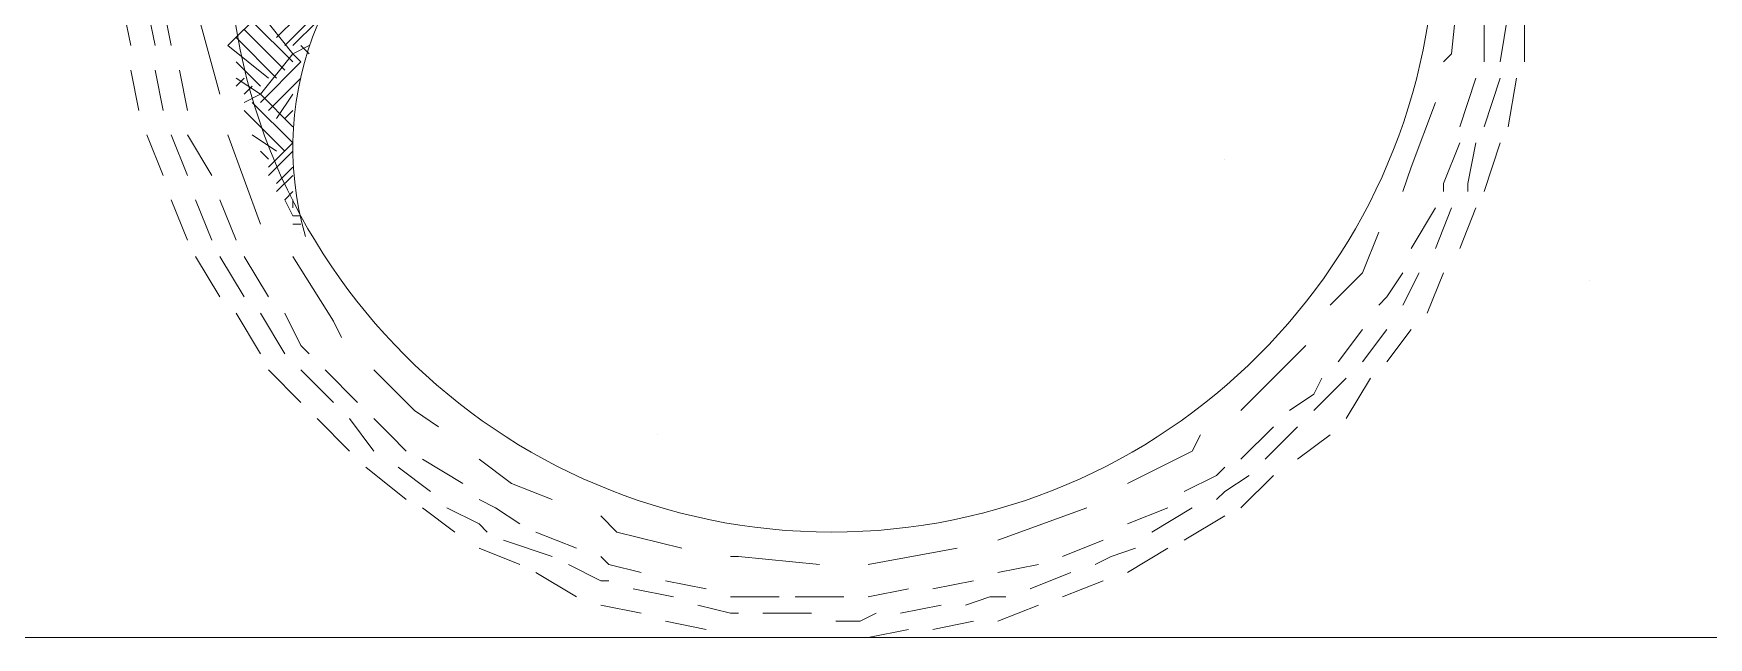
# Model space of a CAD drawing. Header units: inches. Extents: x 5 to 1823, y 18 to 726.
# Drawn here: x 275.583 to 280.224, y 124.9 to 126.573 of the extents above; entities that cross this region are included whole.
import ezdxf

# ---------------------------------------------------------------- set-up
doc = ezdxf.new("R2010")
doc.units = ezdxf.units.IN
doc.header["$MEASUREMENT"] = 0
doc.layers.add('PDF2_TIGRECAD', color=6, linetype='Continuous')
doc.layers.add('PDF2_TUB-ELETRICA', color=7, linetype='Continuous', true_color=0x7fbfff)

msp = doc.modelspace()

# ---------------------------------------------------------------- linework, layer by layer
at = {"layer": 'PDF2_TIGRECAD', "lineweight": 5}
msp.add_lwpolyline([(276.337, 126.0113, -0.806767), (277.851, 126.8313), (277.8959, 126.8987)], format="xyb", dxfattribs=at)
for points in [[(276.2344, 126.4497), (276.1222, 126.5395), (276.212, 126.6293), (276.3018, 126.7415), (276.4141, 126.8313), (276.3018, 126.9436), (276.1895, 127.0334)], [(276.2793, 126.5395), (276.3916, 126.6517), (276.3018, 126.7415), (276.3916, 126.8538)], [(276.212, 126.3823), (276.3242, 126.4946), (276.3018, 126.517), (276.212, 126.6293), (276.0997, 126.7191)], [(279.49, 126.4946), (279.5124, 126.517), (279.5349, 126.7415)], [(275.8303, 126.6517), (275.8528, 126.5395)], [(275.8977, 126.6517), (275.9201, 126.5395)], [(275.9426, 126.6517), (275.965, 126.5395)], [(276.0324, 126.6517), (276.0997, 126.4048)], [(276.2569, 126.5619), (276.3692, 126.6742)], [(276.3018, 126.4946), (276.1895, 126.6068)], [(276.3018, 126.5395), (276.3692, 126.6068)], [(279.6022, 126.4946), (279.6022, 126.6293)], [(279.6471, 126.4946), (279.6696, 126.6293)], [(279.7145, 126.4946), (279.7145, 126.6293)], [(276.2569, 126.4497), (276.1446, 126.5619)], [(276.2793, 126.4721), (276.1671, 126.5844)], [(276.1671, 126.3823), (276.212, 126.4048), (276.3018, 126.517), (276.3467, 126.5395)], [(276.3467, 126.517), (276.3242, 126.5395)], [(275.8528, 126.4721), (275.8752, 126.3599)], [(275.9201, 126.4721), (275.9426, 126.3599)], [(275.9875, 126.4721), (276.0099, 126.3599)], [(276.212, 126.4272), (276.1446, 126.4946)], [(276.1446, 126.4272), (276.1671, 126.4497)], [(276.3018, 126.315), (276.212, 126.4048), (276.1446, 126.4497)], [(276.1671, 126.4048), (276.1895, 126.4272)], [(276.2344, 126.3599), (276.3242, 126.4497)], [(279.5349, 126.315), (279.5798, 126.4497)], [(279.6022, 126.315), (279.6471, 126.4497)], [(279.6696, 126.315), (279.692, 126.4497)], [(276.2344, 126.2027), (276.3018, 126.27), (276.1895, 126.3823)], [(276.2569, 126.3374), (276.3018, 126.4048)], [(279.3777, 126.1353), (279.4002, 126.2027), (279.4675, 126.3823)], [(276.2793, 126.2476), (276.1671, 126.3599)], [(276.2793, 126.3374), (276.3018, 126.3599)], [(275.8977, 126.2925), (275.9426, 126.1802)], [(275.965, 126.2925), (276.0099, 126.1802)], [(276.0099, 126.2925), (276.0773, 126.1802)], [(276.1222, 126.2925), (276.212, 126.0455)], [(276.2569, 126.2476), (276.1895, 126.2925)], [(276.3018, 126.315), (276.3018, 126.315)], [(276.2344, 126.2251), (276.212, 126.2476)], [(276.2344, 126.1802), (276.3018, 126.2476)], [(279.49, 126.1353), (279.49, 126.1578), (279.5349, 126.27)], [(279.5573, 126.1353), (279.5573, 126.1578), (279.5798, 126.27)], [(279.6022, 126.1353), (279.6471, 126.27)], [(276.2569, 126.1578), (276.3018, 126.2027)], [(276.2569, 126.1353), (276.3018, 126.1802)], [(275.965, 126.1129), (276.0099, 126.0006)], [(276.0324, 126.1129), (276.0773, 126.0006)], [(276.0997, 126.1129), (276.1446, 126.0006)], [(276.3018, 126.068), (276.2793, 126.1129), (276.3018, 126.1353)], [(276.3018, 126.0904), (276.3018, 126.1129)], [(276.3018, 126.068), (276.3018, 126.068)], [(279.4002, 125.9782), (279.4675, 126.0904)], [(279.4675, 125.9782), (279.5124, 126.0904)], [(279.5349, 125.9782), (279.5798, 126.0904)], [(276.3018, 126.0455), (276.3242, 126.0455)], [(276.3242, 126.0231), (276.3242, 126.0231)], [(279.1757, 125.821), (279.2655, 125.9108), (279.3104, 126.0231)], [(276.0324, 125.9557), (276.0997, 125.8435)], [(276.0997, 125.9557), (276.1671, 125.8435)], [(276.1671, 125.9557), (276.2344, 125.8435)], [(276.3018, 125.9557), (276.4141, 125.7761), (276.4365, 125.7312)], [(279.3104, 125.821), (279.3328, 125.8435), (279.3777, 125.9108)], [(279.3777, 125.821), (279.4226, 125.9108)], [(279.4451, 125.7986), (279.49, 125.9108)], [(276.1446, 125.7986), (276.212, 125.6863)], [(276.212, 125.7986), (276.2793, 125.6863)], [(276.2793, 125.7986), (276.3242, 125.7087), (276.3467, 125.6863)], [(279.1981, 125.6638), (279.2655, 125.7537)], [(279.2655, 125.6638), (279.3328, 125.7537)], [(279.3328, 125.6638), (279.4002, 125.7537)], [(278.9287, 125.5291), (279.0409, 125.6414), (279.1083, 125.7087)], [(276.2344, 125.6414), (276.3242, 125.5516)], [(276.3242, 125.6414), (276.4141, 125.5516)], [(276.3916, 125.6414), (276.4814, 125.5516)], [(276.5263, 125.6414), (276.6386, 125.5291), (276.7059, 125.4842)], [(279.0634, 125.5291), (279.1307, 125.574), (279.1532, 125.6189)], [(279.1307, 125.5291), (279.1532, 125.5516), (279.2206, 125.6189)], [(279.2206, 125.5067), (279.2879, 125.6189)], [(276.3692, 125.5067), (276.459, 125.4169)], [(276.459, 125.5067), (276.5263, 125.4169)], [(276.5263, 125.5067), (276.5712, 125.4618), (276.6161, 125.4169)], [(278.6144, 125.3271), (278.794, 125.4169), (278.8164, 125.4618)], [(278.9287, 125.3944), (279.0185, 125.4842)], [(278.996, 125.3944), (279.0858, 125.4842)], [(279.0858, 125.3944), (279.1757, 125.4618)], [(276.5039, 125.372), (276.6161, 125.2822)], [(276.5937, 125.372), (276.6835, 125.3046)], [(276.661, 125.3944), (276.7733, 125.3271)], [(276.8182, 125.3944), (276.908, 125.3271), (277.0203, 125.2822)], [(278.7715, 125.3046), (278.8613, 125.3495), (278.8838, 125.372)], [(278.8613, 125.2822), (278.8838, 125.3046), (278.9511, 125.3495)], [(278.9287, 125.2597), (279.0185, 125.3495)], [(276.661, 125.2597), (276.7508, 125.1924)], [(276.7284, 125.2597), (276.8182, 125.2148), (276.8406, 125.1924)], [(276.8182, 125.2822), (276.8631, 125.2597), (276.9305, 125.2148)], [(278.2551, 125.1699), (278.5021, 125.2597)], [(278.6144, 125.2148), (278.7266, 125.2597)], [(278.6817, 125.1924), (278.794, 125.2597)], [(277.155, 125.2373), (277.1999, 125.1924), (277.3795, 125.1474)], [(278.7715, 125.1699), (278.8838, 125.2373)], [(276.8855, 125.1699), (277.0203, 125.125)], [(276.9754, 125.1924), (277.0876, 125.1474)], [(278.4347, 125.125), (278.547, 125.1699)], [(276.8182, 125.1474), (276.9305, 125.1025)], [(277.155, 125.125), (277.1774, 125.1025), (277.2672, 125.0801)], [(277.5142, 125.125), (277.5367, 125.125), (277.7612, 125.1025)], [(277.8959, 125.1025), (278.1429, 125.1474)], [(278.5245, 125.1025), (278.5694, 125.125), (278.6368, 125.1474)], [(278.6144, 125.0801), (278.7266, 125.1474)], [(276.9754, 125.0801), (277.0876, 125.0127)], [(277.0652, 125.1025), (277.155, 125.0576), (277.1774, 125.0576)], [(278.2551, 125.0801), (278.3674, 125.1025)], [(278.3449, 125.0352), (278.4572, 125.0801)], [(277.2448, 125.0352), (277.357, 125.0127)], [(277.3346, 125.0576), (277.4468, 125.0352)], [(277.8959, 125.0127), (278.0081, 125.0352)], [(278.0755, 125.0352), (278.1878, 125.0576)], [(278.4347, 125.0127), (278.547, 125.0576)], [(277.155, 124.9903), (277.2672, 124.9678)], [(277.4244, 124.9903), (277.5142, 124.9678), (277.5367, 124.9678)], [(277.5142, 125.0127), (277.6489, 125.0127)], [(277.6938, 125.0127), (277.8285, 125.0127)], [(277.9857, 124.9678), (278.098, 124.9903)], [(278.1653, 124.9903), (278.2327, 125.0127), (278.2776, 125.0127)], [(278.2551, 124.9454), (278.3674, 124.9903)], [(277.3346, 124.9454), (277.4468, 124.9229)], [(277.604, 124.9678), (277.7387, 124.9678)], [(277.8061, 124.9454), (277.8734, 124.9454), (277.9183, 124.9678)], [(278.0755, 124.9229), (278.1878, 124.9454)], [(323.5184, 124.9005), (287.191, 124.9005), (180.3644, 124.9005)], [(277.5142, 124.9005), (277.6489, 124.9005)], [(277.6938, 124.9005), (277.8285, 124.9005)], [(277.8959, 124.9005), (278.0081, 124.9229)]]:
    msp.add_lwpolyline(points, dxfattribs=at)
msp.add_lwpolyline([(276.3018, 126.068), (276.3242, 126.068)], close=True, dxfattribs=at)
msp.add_circle((277.7949, 126.865), 1.6727, dxfattribs=at)
at = {"layer": 'PDF2_TUB-ELETRICA', "lineweight": 5}
for points in [[(278.8838, 126.2251), (278.8838, 126.2251)], [(279.8941, 125.8884), (279.8941, 125.8884)], [(277.3121, 125.4618), (277.3121, 125.4618)]]:
    msp.add_lwpolyline(points, dxfattribs=at)

doc.saveas('drawing.dxf')
